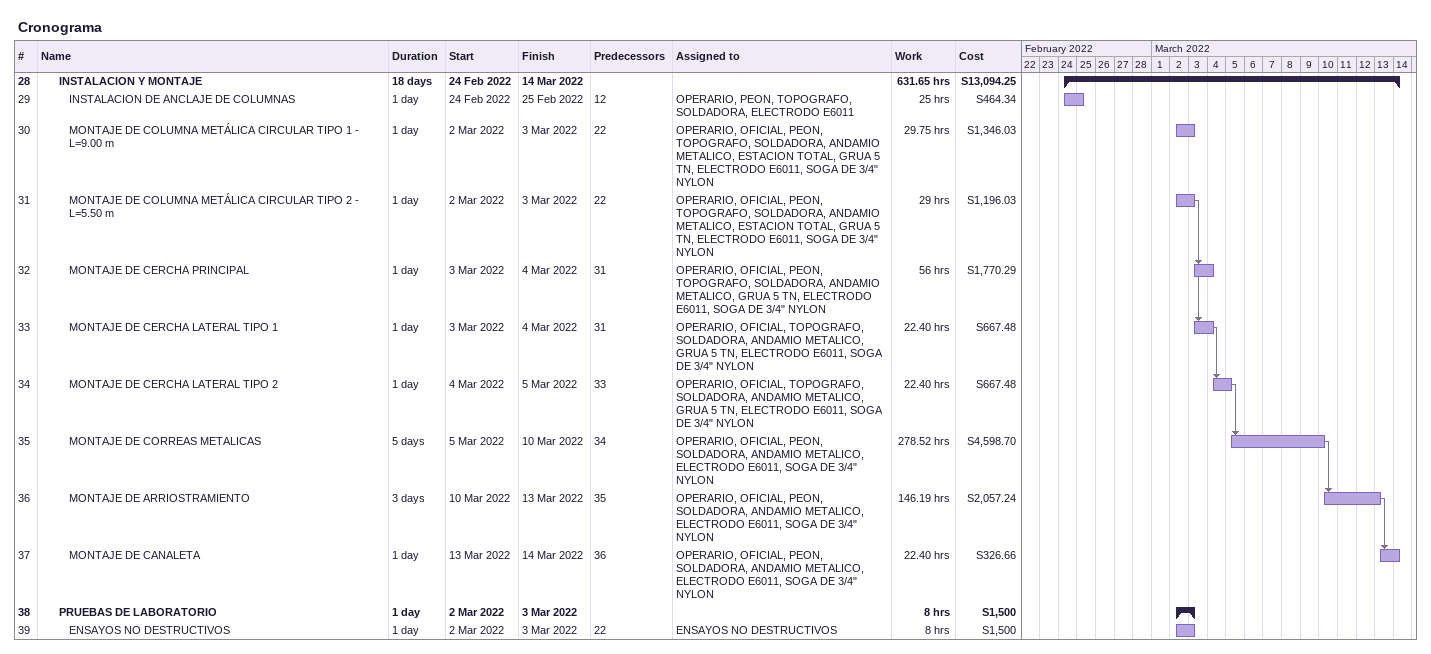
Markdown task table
Cronograma

| ID | Level | Task | Duration | Start | Finish | Predecessors | Resources | Work (h) | Cost (S) |
|---|---|---|---|---|---|---|---|---|---|
| 28 | 3 | **INSTALACION Y MONTAJE** | 18d | 2022-02-24 | 2022-03-14 |  |  | 631.65 | 13094.25 |
| 29 | 4 | INSTALACION DE ANCLAJE DE COLUMNAS | 1d | 2022-02-24 | 2022-02-25 | 12 | OPERARIO, PEON, TOPOGRAFO, SOLDADORA, ELECTRODO E6011 | 25 | 464.34 |
| 30 | 4 | MONTAJE DE COLUMNA METÁLICA CIRCULAR TIPO 1 - L=9.00 m | 1d | 2022-03-02 | 2022-03-03 | 22 | OPERARIO, OFICIAL, PEON, TOPOGRAFO, SOLDADORA, ANDAMIO METALICO, ESTACION TOTAL, GRUA 5 TN, ELECTRODO E6011, SOGA DE 3/4" NYLON | 29.75 | 1346.03 |
| 31 | 4 | MONTAJE DE COLUMNA METÁLICA CIRCULAR TIPO 2 - L=5.50 m | 1d | 2022-03-02 | 2022-03-03 | 22 | OPERARIO, OFICIAL, PEON, TOPOGRAFO, SOLDADORA, ANDAMIO METALICO, ESTACION TOTAL, GRUA 5 TN, ELECTRODO E6011, SOGA DE 3/4" NYLON | 29 | 1196.03 |
| 32 | 4 | MONTAJE DE CERCHA PRINCIPAL | 1d | 2022-03-03 | 2022-03-04 | 31 | OPERARIO, OFICIAL, PEON, TOPOGRAFO, SOLDADORA, ANDAMIO METALICO, GRUA 5 TN, ELECTRODO E6011, SOGA DE 3/4" NYLON | 56 | 1770.29 |
| 33 | 4 | MONTAJE DE CERCHA LATERAL TIPO 1 | 1d | 2022-03-03 | 2022-03-04 | 31 | OPERARIO, OFICIAL, TOPOGRAFO, SOLDADORA, ANDAMIO METALICO, GRUA 5 TN, ELECTRODO E6011, SOGA DE 3/4" NYLON | 22.40 | 667.48 |
| 34 | 4 | MONTAJE DE CERCHA LATERAL TIPO 2 | 1d | 2022-03-04 | 2022-03-05 | 33 | OPERARIO, OFICIAL, TOPOGRAFO, SOLDADORA, ANDAMIO METALICO, GRUA 5 TN, ELECTRODO E6011, SOGA DE 3/4" NYLON | 22.40 | 667.48 |
| 35 | 4 | MONTAJE DE CORREAS METALICAS | 5d | 2022-03-05 | 2022-03-10 | 34 | OPERARIO, OFICIAL, PEON, SOLDADORA, ANDAMIO METALICO, ELECTRODO E6011, SOGA DE 3/4" NYLON | 278.52 | 4598.70 |
| 36 | 4 | MONTAJE DE ARRIOSTRAMIENTO | 3d | 2022-03-10 | 2022-03-13 | 35 | OPERARIO, OFICIAL, PEON, SOLDADORA, ANDAMIO METALICO, ELECTRODO E6011, SOGA DE 3/4" NYLON | 146.19 | 2057.24 |
| 37 | 4 | MONTAJE DE CANALETA | 1d | 2022-03-13 | 2022-03-14 | 36 | OPERARIO, OFICIAL, PEON, SOLDADORA, ANDAMIO METALICO, ELECTRODO E6011, SOGA DE 3/4" NYLON | 22.40 | 326.66 |
| 38 | 3 | **PRUEBAS DE LABORATORIO** | 1d | 2022-03-02 | 2022-03-03 |  |  | 8 | 1500 |
| 39 | 4 | ENSAYOS NO DESTRUCTIVOS | 1d | 2022-03-02 | 2022-03-03 | 22 | ENSAYOS NO DESTRUCTIVOS | 8 | 1500 |
